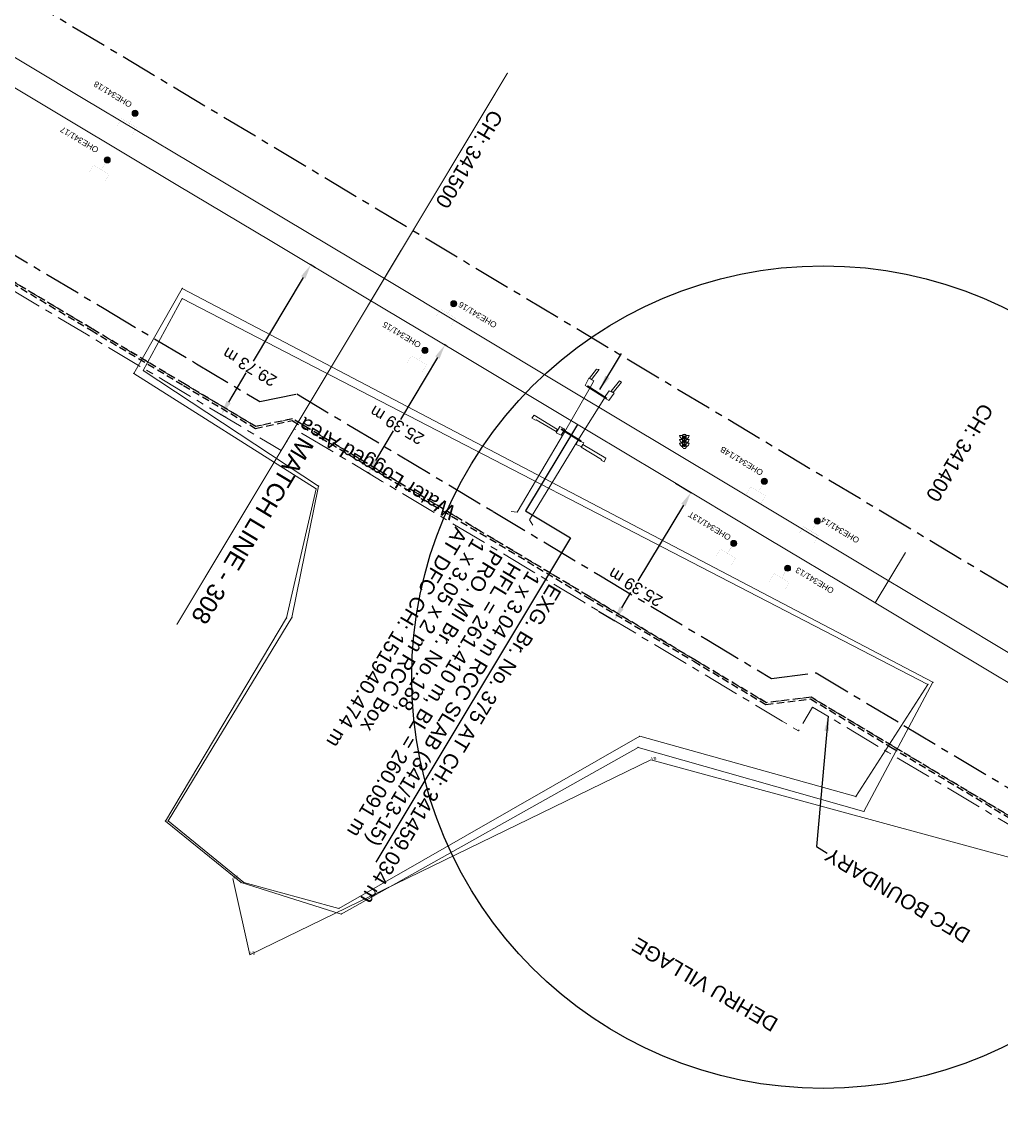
# Model space of a CAD drawing. Header units: metres. Extents: x 593168 to 611286, y 3401475 to 3412398.
# Drawn here: x 609917 to 610083.6, y 3402155.5 to 3402340.3 of the extents above; entities that cross this region are included whole.
import ezdxf
from ezdxf.enums import TextEntityAlignment as Align

# ---------------------------------------------------------------- set-up
doc = ezdxf.new("R2010")
doc.units = ezdxf.units.M
doc.header["$MEASUREMENT"] = 0
for name, pattern in [('CENTER', [2, 1.25, -0.25, 0.25, -0.25]), ('DASHED', [0.75, 0.5, -0.25]), ('DASHED2', [0.375, 0.25, -0.125]), ('PHANTOM2', [1.25, 0.625, -0.125, 0.125, -0.125, 0.125, -0.125])]:
    doc.linetypes.add(name, pattern=pattern)
doc.layers.get('Defpoints').update_dxf_attribs({"lineweight": 0})
for name, color, linetype, lineweight in [('BRIDGE DETAILS PLAN', 7, 'Continuous', 0), ('CANAL BOTTOM', 5, 'Continuous', 0), ('Culvert Parapet', 7, 'Continuous', 0), ('DFCC BOUNDARY', 6, 'CENTER', 0), ('Existing IR Chainage', 7, 'Continuous', 0), ('Existing IR Track', 143, 'Continuous', 0), ('OHE MAST', 8, 'Continuous', 0), ('OHE MAST TEXT', 8, 'Continuous', 0), ('Pond Bottom', 5, 'Continuous', 0), ('Pond Top', 5, 'Continuous', 0), ('PROPOSED DFCC TRACK', 1, 'Continuous', 0), ('Retaining Wall', 251, 'Continuous', 0), ('SFL', 7, 'Continuous', 0), ('Sign Board', 251, 'Continuous', 0), ('Village Area', 251, 'Continuous', 0), ('Village Area text', 251, 'Continuous', 0), ('Village Name', 7, 'Continuous', 0), ('Water Logged Area', 5, 'Continuous', 0), ('Wing Wall', 7, 'Continuous', 0)]:
    doc.layers.add(name, color=color, linetype=linetype, lineweight=lineweight)
for name, color, linetype in [('Existing Railway Boundary', 7, 'CENTER'), ('MATCH LINE', 7, 'Continuous'), ('SIGNAL CABLE- SSI (UP) 3rd', 140, 'Continuous')]:
    doc.layers.add(name, color=color, linetype=linetype)
doc.styles.get("Standard").update_dxf_attribs({"font": 'arial_0.ttf'})
doc.styles.add('Style-Arial', font='arial_0.ttf')
doc.styles.add('Vill txt', font='arial_0.ttf', dxfattribs={"height": 3})
doc.dimstyles.new('ISO-25', dxfattribs={"dimtxt": 2.5, "dimasz": 2.5, "dimexe": 1.25, "dimexo": 0.625, "dimtad": 1, "dimtxsty": 'Standard', "dimcen": 2.5, "dimadec": 0, "dimazin": 0, "dimtfac": 1, "dimtmove": 0, "dimatfit": 3, "dimfxl": 1, "dimarcsym": 0})
doc.dimstyles.get("Standard").update_dxf_attribs({"dimtxt": 0.18, "dimasz": 0.18, "dimexe": 0.18, "dimexo": 0.0625, "dimgap": 0.09, "dimtad": 0, "dimtih": 1, "dimtoh": 1, "dimdec": 4, "dimzin": 0, "dimdsep": 46, "dimtxsty": 'Standard', "dimcen": 0.09, "dimadec": 0, "dimazin": 0, "dimtfac": 1, "dimtdec": 4, "dimtofl": 0, "dimtmove": 0, "dimatfit": 3, "dimfxl": 1, "dimtolj": 1, "dimtzin": 0, "dimarcsym": 0})

# ---------------------------------------------------------------- blocks, each defined once
blk = doc.blocks.new('SIG')
for color, points in [(1, [(-0.22, 0.42, 0.180295), (-0.01, 0.33, -0.00255), (0.01, 0.33, -0.00255), (0.02, 0.33, 0.180295), (0.23, 0.42, -0.002654), (0.25, 0.44, 0.184495), (0.33, 0.65, 1.000001), (-0.32, 0.65, 0.184495), (-0.24, 0.44, -0.002654)]), (2, [(0.23, -0.23, -0.002654), (0.25, -0.21, 0.184495), (0.33, 0.01, 1.000001), (-0.32, 0.01, 0.184495), (-0.24, -0.21, -0.002654), (-0.22, -0.23, 0.180295), (-0.01, -0.32, -0.00255), (0.01, -0.32, -0.00255), (0.02, -0.32, 0.180295)]), (3, [(0.23, -0.88, -0.002654), (0.25, -0.86, 0.184495), (0.33, -0.64, 1.000001), (-0.32, -0.64, 0.184495), (-0.24, -0.86, -0.002654), (-0.22, -0.88, 0.395599)])]:
    blk.add_hatch(color=color).paths.add_polyline_path(points)
for p, q in [((-0.31, 0.98), (-0.32, -0.9)), ((0.33, -0.9), (0.32, 0.98))]:
    blk.add_line(p, q)
for points in [[(-0.31, 0.98), (-0.81, 0.98, 0.198758), (-0.42, 0.41, 0.003814), (-0.31, 0.39, 0.003814)], [(-0.31, 0.33), (-0.81, 0.33, 0.198758), (-0.42, -0.23, 0.003727), (-0.32, -0.26, 0.003727)], [(0.32, 0.98), (0.82, 0.98, -0.198758), (0.44, 0.41, -0.003814), (0.32, 0.39, -0.003814)], [(0.32, 0.33), (0.82, 0.33, -0.198758), (0.44, -0.23, -0.003727), (0.33, -0.26, -0.003727)], [(-0.32, -0.32), (-0.81, -0.32, 0.198758), (-0.42, -0.88, 0.003639), (-0.32, -0.9)], [(0.33, -0.32), (0.82, -0.32, -0.198758), (0.44, -0.88, -0.003639), (0.33, -0.9)]]:
    blk.add_lwpolyline(points, format="xyb")
for centre, radius, start, end in [((0.01, 0.91), 0.324, 12.4049, 167.5951), ((0.01, 0.81), 0.357, 27.7578, 152.2422), ((0.01, -0.9), 0.324, 181.4572, 358.5428)]:
    blk.add_arc(centre, radius, start, end)
blk = doc.blocks.new('OHE MAST')
h = blk.add_hatch(color=256)
h.dxf.hatch_style = 1
edge = h.paths.add_edge_path()
edge.add_arc((0, 0), 0.514, 0, 360)
at = {"const_width": 0.01}
for points in [[(1.5, 3.5), (1.5, 2), (-1.5, 2), (-1.5, 3.5)], [(0, 2), (0, 0)]]:
    blk.add_lwpolyline(points, dxfattribs=at)
blk.add_circle((0, 0), 0.514)
blk = doc.blocks.new('*D47')
at = {"layer": 'Defpoints', "color": 0, "linetype": 'ByBlock', "ltscale": 5, "transparency": 16777216}
for p in [(610028.04, 3402261.79), (610030.79, 3402260.14), (610014.98, 3402240.02)]:
    blk.add_point(p, dxfattribs=at)
at = {"layer": 'DFCC BOUNDARY', "color": 0, "linetype": 'ByBlock', "lineweight": -2, "ltscale": 5, "transparency": 16777216}
for p, q in [((610028.15, 3402261.73), (610030.9, 3402260.08)), ((610029.5, 3402258), (610021.76, 3402245.11)), ((610019.01, 3402240.52), (610020.58, 3402243.14)), ((610015.08, 3402239.96), (610017.83, 3402238.31))]:
    blk.add_line(p, q, dxfattribs=at)
at = {"layer": 'DFCC BOUNDARY', "color": 0, "linetype": 'ByBlock', "ltscale": 5, "transparency": 16777216}
for points in [[(610029.14, 3402258.21), (610029.86, 3402257.79), (610030.79, 3402260.14)], [(610018.65, 3402240.73), (610019.37, 3402240.3), (610017.72, 3402238.37)]]:
    blk.add_solid(points, dxfattribs=at)
at = {"layer": 'DFCC BOUNDARY', "color": 0, "linetype": 'ByBlock', "ltscale": 5, "transparency": 16777216, "insert": (610021.35, 3402244.02), "char_height": 2, "attachment_point": 5, "rotation": 149, "style": 'Style-Arial'}
blk.add_mtext('\\A1;25.39 m', dxfattribs=at)
blk = doc.blocks.new('TerminatorOpen_0.5')
at = {"color": 0, "linetype": 'ByBlock', "lineweight": -2}
for q in [(-1, 0.25), (-1, 0), (-1, -0.25)]:
    blk.add_line((0, 0), q, dxfattribs=at)
blk = doc.blocks.new('*D64')
at = {"layer": 'Defpoints', "color": 0, "linetype": 'ByBlock', "ltscale": 5, "transparency": 16777216}
for p in [(609988.94, 3402285.24), (609989.37, 3402284.98), (609976.32, 3402263.2)]:
    blk.add_point(p, dxfattribs=at)
at = {"layer": 'DFCC BOUNDARY', "color": 0, "linetype": 'ByBlock', "lineweight": -2, "ltscale": 5, "transparency": 16777216}
for p, q in [((609989.26, 3402285.05), (609988.83, 3402285.3)), ((609987.66, 3402283.1), (609981.36, 3402272.58)), ((609977.18, 3402265.6), (609980.18, 3402270.61)), ((609976.21, 3402263.27), (609975.78, 3402263.52))]:
    blk.add_line(p, q, dxfattribs=at)
at = {"layer": 'DFCC BOUNDARY', "color": 0, "linetype": 'ByBlock', "ltscale": 5, "transparency": 16777216}
for points in [[(609987.3, 3402283.31), (609988.01, 3402282.88), (609988.94, 3402285.24)], [(609976.82, 3402265.82), (609977.53, 3402265.39), (609975.89, 3402263.46)]]:
    blk.add_solid(points, dxfattribs=at)
at = {"layer": 'DFCC BOUNDARY', "color": 0, "linetype": 'ByBlock', "ltscale": 5, "transparency": 16777216, "insert": (609980.77, 3402271.6), "char_height": 2, "attachment_point": 5, "rotation": 149, "style": 'Style-Arial'}
blk.add_mtext('\\A1;25.39 m', dxfattribs=at)
blk = doc.blocks.new('*D65')
at = {"layer": 'Defpoints', "color": 0, "linetype": 'ByBlock', "ltscale": 5, "transparency": 16777216}
for p in [(609966.13, 3402298.89), (609967.06, 3402298.34), (609951.82, 3402272.81)]:
    blk.add_point(p, dxfattribs=at)
at = {"layer": 'DFCC BOUNDARY', "color": 0, "linetype": 'ByBlock', "lineweight": -2, "ltscale": 5, "transparency": 16777216}
for p, q in [((609966.95, 3402298.4), (609966.02, 3402298.96)), ((609964.84, 3402296.75), (609956.32, 3402282.47)), ((609952.16, 3402275.51), (609955.14, 3402280.5)), ((609951.71, 3402272.88), (609950.78, 3402273.43))]:
    blk.add_line(p, q, dxfattribs=at)
at = {"layer": 'DFCC BOUNDARY', "color": 0, "linetype": 'ByBlock', "ltscale": 5, "transparency": 16777216}
for points in [[(609964.49, 3402296.96), (609965.2, 3402296.53), (609966.13, 3402298.89)], [(609951.81, 3402275.73), (609952.52, 3402275.3), (609950.88, 3402273.37)]]:
    blk.add_solid(points, dxfattribs=at)
at = {"layer": 'DFCC BOUNDARY', "color": 0, "linetype": 'ByBlock', "ltscale": 5, "transparency": 16777216, "insert": (609955.73, 3402281.49), "char_height": 2, "attachment_point": 5, "rotation": 149, "style": 'Style-Arial'}
blk.add_mtext('\\A1;29.73 m', dxfattribs=at)

msp = doc.modelspace()

# ---------------------------------------------------------------- linework, layer by layer
msp.add_lwpolyline([(610011.5032, 3402271.7179), (610002.6675, 3402256.9958), (610010.3065, 3402252.4111), (609977.1941, 3402197.2391)])
at = {"color": 3}
msp.add_circle((610053.3035, 3402228.7105), 70, dxfattribs=at)
at = {"layer": 'Culvert Parapet'}
for points in [[(610013.0891, 3402278.1731, 263.7768), (610013.2291, 3402278.2712, 263.7658), (610016.4737, 3402276.2177, 263.7758), (610016.3334, 3402276.1195, 263.7758)], [(610008.7166, 3402270.8558, 263.6379), (610008.8132, 3402270.9598, 263.6349), (610012.0925, 3402268.9212, 263.6478), (610011.9959, 3402268.8172, 263.6478)]]:
    msp.add_polyline3d(points, close=True, dxfattribs=at)
at = {"layer": 'DFCC BOUNDARY', "ltscale": 5, "flags": 128}
msp.add_lwpolyline([(610395.1366, 3402018.936), (610395.4714, 3402019.4929), (610383.9995, 3402026.3821), (610367.8306, 3402036.092), (610348.8678, 3402047.4653), (610330.9581, 3402058.2071), (610313.9986, 3402068.4298), (610309.7315, 3402071.0019), (610308.7868, 3402069.4346), (610295.9057, 3402077.199), (610280.2879, 3402086.5177), (610264.7499, 3402095.7889), (610246.7028, 3402106.7045), (610228.9787, 3402117.425), (610223.1327, 3402120.9256), (610222.9581, 3402120.6339), (610211.7134, 3402127.3672), (610194.621, 3402137.6021), (610178.4659, 3402147.2865), (610162.4605, 3402156.8812), (610146.9174, 3402166.2001), (610137.1713, 3402172.0435), (610137.2793, 3402172.2236), (610131.7246, 3402175.5539), (610115.475, 3402185.2853), (610099.4919, 3402194.8571), (610081.8719, 3402205.4098), (610064.2658, 3402215.9543), (610051.4911, 3402223.6172), (610049.0631, 3402219.5696), (610046.3193, 3402221.2155), (610030.7604, 3402230.5486), (610012.6573, 3402241.4135), (609994.4373, 3402252.3485), (609978.2943, 3402262.0206), (609963.315, 3402270.9955), (609961.0844, 3402267.2726), (609959.6744, 3402268.1174), (609943.956, 3402277.505), (609928.2488, 3402286.886), (609909.8635, 3402297.8873), (609891.6606, 3402308.7796), (609875.2369, 3402318.6587), (609875.7575, 3402319.5242), (609874.6772, 3402320.174), (609857.1405, 3402330.7226), (609840.304, 3402340.8068), (609823.3416, 3402350.9665), (609805.7808, 3402361.4924), (609790.0345, 3402370.9309), (609790.4715, 3402371.6599), (609788.7153, 3402372.7126), (609770.554, 3402383.6432), (609752.5746, 3402394.4643), (609734.755, 3402405.1219), (609717.0227, 3402415.7273), (609704.7124, 3402423.1121), (609705.6743, 3402424.7157), (609699.7959, 3402428.242), (609681.6167, 3402439.1475), (609663.9904, 3402449.7469), (609646.4126, 3402460.3171), (609625.5826, 3402472.7789), (609619.951, 3402476.1481), (609621.0445, 3402477.976), (609605.9308, 3402487.018), (609589.866, 3402496.644), (609573.8768, 3402506.2248), (609560.4367, 3402514.3442), (609547.1155, 3402522.3919), (609535.3093, 3402529.4585), (609536.3056, 3402531.1231), (609532.2903, 3402533.5265), (609516.7351, 3402542.8371), (609495.5376, 3402555.4507), (609474.4469, 3402568.0009), (609457.2745, 3402578.2829), (609450.4359, 3402582.3775), (609450.8931, 3402583.1411), (609443.3535, 3402587.6554), (609423.7873, 3402599.4195), (609407.1641, 3402609.414), (609390.597, 3402619.3191), (609373.8611, 3402629.325), (609365.0928, 3402634.6036), (609364.9896, 3402634.4323), (609356.5628, 3402639.5054), (609339.1941, 3402649.9617), (609322.4375, 3402660.0316), (609305.5328, 3402670.1905), (609288.311, 3402680.5273), (609279.3041, 3402685.9333), (609279.3555, 3402686.019), (609271.0222, 3402691.0208), (609254.0152, 3402701.2004), (609236.9471, 3402711.4166), (609221.1321, 3402720.9262), (609205.3546, 3402730.4132), (609193.6215, 3402737.4313), (609193.3238, 3402736.9335), (609188.038, 3402740.0952), (609171.0157, 3402750.2769), (609155.5553, 3402759.5349), (609140.0581, 3402768.8148), (609123.6905, 3402778.6026), (609107.5133, 3402788.2766), (609107.8879, 3402788.9032), (609107.5056, 3402789.1318), (609091.818, 3402798.5795), (609076.1679, 3402808.0047), (609064.6661, 3402814.8739), (609053.372, 3402821.619), (609037.3145, 3402831.2785), (609022.1158, 3402840.4217), (609021.7652, 3402839.839), (609021.1776, 3402840.1925), (609005.7474, 3402849.4454), (608990.2786, 3402858.7213), (608974.1837, 3402868.3795), (608958.3154, 3402877.9017), (608941.307, 3402888.1102), (608936.0335, 3402891.2754), (608935.4057, 3402890.2293), (608923.7515, 3402897.2242), (608908.3302, 3402906.4666), (608892.8889, 3402915.7209), (608874.9213, 3402926.4457), (608857.2585, 3402936.9885), (608849.5921, 3402941.5956), (608849.4582, 3402941.3727), (608841.0459, 3402946.428), (608825.2072, 3402955.9461), (608809.2931, 3402965.4522), (608793.3578, 3402974.9708), (608777.0193, 3402984.7248), (608763.6999, 3402992.6764), (608763.4334, 3402992.2299), (608760.3462, 3402994.0729), (608743.8761, 3403003.9206), (608727.5995, 3403013.6524), (608712.2851, 3403022.7986), (608697.1409, 3403031.8434), (608683.3503, 3403040.1045), (608677.5748, 3403043.5638), (608677.6211, 3403043.641), (608651.9356, 3403059.0256), (608634.4223, 3403069.5143), (608621.7057, 3403077.1263), (608609.0205, 3403084.7194), (608594.3641, 3403093.4994), (608591.8271, 3403095.0192), (608591.7302, 3403094.8574)], dxfattribs=at)
at = {"layer": 'Existing IR Chainage', "color": 7, "linetype": 'Continuous', "lineweight": 13, "flags": 128}
for points in [[(609981.504, 3402301.3535), (609976.3644, 3402292.7754)], [(610067.2679, 3402249.9182), (610062.1239, 3402241.3427)]]:
    msp.add_lwpolyline(points, dxfattribs=at)
at = {"layer": 'Existing IR Track', "flags": 128}
for points in [[(610207.4709, 3402159.3055), (610191.4358, 3402168.9294), (610175.3554, 3402178.5804), (610159.9037, 3402187.8666), (610144.3618, 3402197.2068), (610128.3455, 3402206.7834), (610112.2138, 3402216.4291), (610094.7434, 3402226.9052), (610077.2129, 3402237.4175), (610061.6426, 3402246.769), (610046.0584, 3402256.1289), (610027.9786, 3402266.957), (610009.8802, 3402277.7962), (609993.6005, 3402287.5729), (609977.237, 3402297.4), (609961.4735, 3402306.829), (609945.6496, 3402316.2941), (609927.4134, 3402327.2182), (609909.1655, 3402338.1494)], [(610205.3479, 3402155.516), (610189.2016, 3402165.1952), (610173.1961, 3402174.7899), (610157.6542, 3402184.1081), (610142.3534, 3402193.2818), (610126.0949, 3402203.0185), (610110.1117, 3402212.5903), (610092.4922, 3402223.1427), (610074.8862, 3402233.6872), (610059.38, 3402242.9886), (610043.8212, 3402252.3217), (610025.723, 3402263.1836), (610007.503, 3402274.1187), (609991.3437, 3402283.8005), (609974.9365, 3402293.6309), (609959.2001, 3402303.0293), (609943.4929, 3402312.4103), (609925.1291, 3402323.3988), (609906.9555, 3402334.2735)]]:
    msp.add_lwpolyline(points, dxfattribs=at)
at = {"layer": 'Existing Railway Boundary', "ltscale": 5}
msp.add_lwpolyline([(610412.2426, 3402047.4072), (610348.1708, 3402084.3155), (610255.6699, 3402141.9633), (610098.8011, 3402235.9968), (610097.6409, 3402236.5907), (610096.8654, 3402237.0016), (610095.7382, 3402237.4658), (610093.9073, 3402238.4592), (608296.8511, 3403316.4743), (608263.9541, 3403378.7593), (608188.5487, 3403419.3953), (608142.2829, 3403445.4311)], dxfattribs=at)
at = {"layer": 'Existing Railway Boundary', "color": 2, "ltscale": 5}
msp.add_lwpolyline([(609912.5849, 3402302.4353), (609930.9663, 3402291.4363), (609946.6736, 3402282.0553), (609957.4714, 3402275.6064), (609963.7362, 3402276.9216), (609981.0183, 3402266.5671), (609997.1647, 3402256.8929), (610015.3847, 3402245.9579), (610033.4868, 3402235.0936), (610044.4875, 3402228.4947), (610052.0888, 3402229.4391), (610066.989, 3402220.5012), (610084.595, 3402209.9567), (610102.2149, 3402199.4041), (610118.198, 3402189.8323), (610134.4499, 3402180.0995), (610141.5143, 3402175.864), (610141.8998, 3402175.3881), (610149.6428, 3402170.7457), (610165.1855, 3402161.427), (610181.191, 3402151.8323), (610197.3438, 3402142.1492)], dxfattribs=at)
at = {"layer": 'MATCH LINE', "linetype": 'PHANTOM2', "ltscale": 15, "const_width": 0.2}
msp.add_lwpolyline([(609999.6048, 3402331.5642), (609943.3404, 3402237.6574)], dxfattribs=at)
at = {"layer": 'Pond Bottom'}
for points in [[(609944.2576, 3402293.1301, 259.718), (609937.6264, 3402280.8814, 259.718), (609967.437, 3402261.2341, 260.1259), (609962.9291, 3402238.8396, 259.8088), (609941.858, 3402204.2513, 259.7484)], [(609944.2576, 3402293.1301, 259.718), (610071.0872, 3402227.4708, 261.3295)], [(610071.0872, 3402227.4708, 261.3295), (610058.8452, 3402208.3736, 260.3887), (610022.0848, 3402218.6503, 259.718), (609970.9111, 3402189.3329, 259.0532), (609954.73, 3402193.7777, 259.8849), (609941.858, 3402204.2513, 259.7484)]]:
    msp.add_polyline3d(points, dxfattribs=at)
for p in [(609944.258, 3402293.13, 259.718), (609937.626, 3402280.881, 259.718), (609967.437, 3402261.234, 260.126), (609962.929, 3402238.84, 259.809), (610022.085, 3402218.65, 259.718), (610058.845, 3402208.374, 260.389), (609941.858, 3402204.251, 259.748), (609954.73, 3402193.778, 259.885), (609970.911, 3402189.333, 259.053)]:
    msp.add_point(p, dxfattribs=at)
at = {"layer": 'Pond Top'}
for points in [[(609944.2578, 3402294.8747, 261.175), (609936.0151, 3402280.4077, 261.175), (609967.0313, 3402260.7864, 260.5917), (609962.0181, 3402238.7818, 260.0897), (609941.3841, 3402204.2056, 260.0293)], [(609944.2578, 3402294.8747, 261.175), (610071.948, 3402227.8314, 262.4162)], [(610071.948, 3402227.8314, 262.4162), (610060.2229, 3402205.8429, 261.8453), (610021.7939, 3402216.7446, 261.1746), (609971.3154, 3402188.3905, 260.0519), (609954.256, 3402193.7321, 260.1659), (609941.3841, 3402204.2056, 260.0293)]]:
    msp.add_polyline3d(points, dxfattribs=at)
for p in [(609944.258, 3402294.875, 261.175), (609936.015, 3402280.408, 261.175), (609967.031, 3402260.786, 260.592), (609962.018, 3402238.782, 260.09), (610021.794, 3402216.745, 261.175), (610060.223, 3402205.843, 261.845), (609941.384, 3402204.206, 260.029), (609954.256, 3402193.732, 260.166), (609971.315, 3402188.39, 260.052)]:
    msp.add_point(p, dxfattribs=at)
at = {"layer": 'PROPOSED DFCC TRACK', "color": 10, "linetype": 'DASHED', "lineweight": 13, "ltscale": 5, "flags": 128}
msp.add_lwpolyline([(611238.8465, 3401475.9462), (610994.0684, 3401650.0132), (610680.3737, 3401837.8099), (610670.7038, 3401843.603), (610396.9484, 3402019.3178), (610395.647, 3402020.9039), (610384.6688, 3402027.4966), (610368.4999, 3402037.2065), (610349.5365, 3402048.5801), (610331.6279, 3402059.3212), (610314.6698, 3402069.5432), (610309.4851, 3402072.6684), (610305.4349, 3402072.973), (610296.5743, 3402078.3138), (610280.954, 3402087.6341), (610265.4194, 3402096.9032), (610247.3756, 3402107.8169), (610229.649, 3402118.5389), (610222.8903, 3402122.586), (610222.0284, 3402122.7058), (610212.3813, 3402128.4825), (610195.2889, 3402138.7174), (610179.1344, 3402148.4015), (610163.1289, 3402157.9962), (610147.5859, 3402167.3151), (610139.2363, 3402172.3211), (610138.8509, 3402172.797), (610132.3931, 3402176.6689), (610116.1429, 3402186.4006), (610100.1598, 3402195.9724), (610082.5398, 3402206.5251), (610064.9337, 3402217.0696), (610051.2136, 3402225.2996), (610043.6124, 3402224.3552), (610031.4292, 3402231.6634), (610013.3263, 3402242.5282), (609995.1063, 3402253.4632), (609978.9624, 3402263.1358), (609963.0245, 3402272.685), (609956.7629, 3402271.3705), (609944.6226, 3402278.6211), (609928.9153, 3402288.0021), (609910.5311, 3402299.0029), (609892.3294, 3402309.8944), (609877.3882, 3402318.8817), (609876.3838, 3402320.6645), (609875.3473, 3402321.288), (609857.8095, 3402331.8372), (609840.972, 3402341.9221), (609824.0096, 3402352.0817), (609806.4491, 3402362.6075), (609792.016, 3402371.2588), (609791.3584, 3402372.644), (609789.3846, 3402373.827), (609771.2243, 3402384.757), (609753.2434, 3402395.5791), (609735.4223, 3402406.2376), (609717.6907, 3402416.8425), (609707.0477, 3402423.2271), (609706.1353, 3402425.9551), (609700.4647, 3402429.3568), (609682.286, 3402440.2619), (609664.6603, 3402450.861), (609647.0813, 3402461.4319), (609626.25, 3402473.8945), (609622.8977, 3402475.9001), (609621.3176, 3402479.3275), (609606.5982, 3402488.1336), (609590.5342, 3402497.7592), (609574.547, 3402507.3387), (609561.1089, 3402515.4569), (609547.7854, 3402523.506), (609538.2484, 3402529.2144), (609536.4463, 3402532.554), (609532.958, 3402534.6419), (609517.4013, 3402543.9534), (609496.2024, 3402556.5679), (609475.1132, 3402569.1172), (609457.9423, 3402579.3983), (609452.6228, 3402582.5833), (609451.5503, 3402584.2628), (609444.0224, 3402588.7702), (609424.4572, 3402600.5336), (609407.8326, 3402610.529), (609391.2641, 3402620.4349), (609374.5299, 3402630.4398), (609364.6495, 3402636.3879), (609364.5464, 3402636.2165), (609357.2333, 3402640.6191), (609339.8646, 3402651.0755), (609323.1071, 3402661.1459), (609306.2024, 3402671.3048), (609288.98, 3402681.6419), (609281.0877, 3402686.3789), (609281.1392, 3402686.4647), (609271.6906, 3402692.1358), (609254.6829, 3402702.3158), (609237.6159, 3402712.5313), (609221.802, 3402722.0403), (609206.0233, 3402731.5281), (609194.5066, 3402738.4167), (609192.4576, 3402738.9665), (609188.7053, 3402741.2108), (609171.683, 3402751.3926), (609156.2231, 3402760.6502), (609140.7259, 3402769.9301), (609124.3577, 3402779.7183), (609109.5609, 3402788.5668), (609108.2196, 3402790.2195), (609108.1745, 3402790.2465), (609092.4887, 3402799.6932), (609076.8365, 3402809.1196), (609065.3327, 3402815.99), (609054.0403, 3402822.734), (609037.9846, 3402832.3924), (609022.8702, 3402841.4849), (609021.1485, 3402841.7258), (609006.4159, 3402850.5603), (608990.9472, 3402859.8362), (608974.8526, 3402869.4942), (608958.9844, 3402879.0164), (608941.976, 3402889.2248), (608937.085, 3402892.1605), (608934.2586, 3402892.434), (608924.4205, 3402898.3388), (608908.9984, 3402907.5816), (608893.5562, 3402916.8366), (608875.5876, 3402927.562), (608857.9265, 3402938.1038), (608850.2642, 3402942.7084), (608849.0118, 3402943.1577), (608841.7155, 3402947.5423), (608825.8754, 3402957.0613), (608809.9598, 3402966.5682), (608794.0245, 3402976.0869), (608777.6857, 3402985.841), (608764.3437, 3402993.8061), (608762.738, 3402994.1591), (608761.0126, 3402995.1892), (608744.5432, 3403005.0363), (608728.2666, 3403014.7682), (608712.9517, 3403023.9147), (608697.8082, 3403032.959), (608684.0183, 3403041.2197), (608679.3581, 3403044.011), (608679.4043, 3403044.0883), (608652.6036, 3403060.1409), (608635.0903, 3403070.6296), (608622.3734, 3403078.2417), (608609.6882, 3403085.8349), (608595.0321, 3403094.6146), (608592.811, 3403095.9452), (608590.9045, 3403096.8751), (608490.2131, 3403157.7124), (608406.2872, 3403206.2136), (608405.2754, 3403206.8373), (608382.0159, 3403220.0027), (608358.7605, 3403232.272), (608288.9097, 3403268.1429), (608239.5517, 3403293.49), (608221.5128, 3403303.3382), (608192.0141, 3403318.766), (608166.6785, 3403333.8777), (608110.0036, 3403367.6821), (608077.9788, 3403386.7837), (608054.5632, 3403400.9517), (608028.5705, 3403416.2516), (608003.3962, 3403431.5141), (607965.6904, 3403454.2415), (607922.6299, 3403478.2621), (607908.0744, 3403453.8534), (607757.9879, 3403544.14), (607767.2889, 3403559.9012), (607571.8017, 3403675.2621), (607552.2263, 3403662.0933), (607485.93, 3403701.2161), (607480.5459, 3403704.3937), (607475.155, 3403707.5777), (607469.7565, 3403710.7706), (607464.3325, 3403713.9855), (607458.9173, 3403717.2044), (607453.4977, 3403720.4373), (607448.0746, 3403723.6861), (607442.669, 3403726.9406, -0.00817084), (607372.4445, 3403770.9148), (607378.1261, 3403780.1036), (607361.1822, 3403789.3231), (607319.0137, 3403814.5508), (607318.1826, 3403816.2171), (607314.6907, 3403818.3125), (607297.2921, 3403828.7037), (607281.9101, 3403837.9315), (607266.4252, 3403847.221), (607248.7641, 3403857.783), (607230.87, 3403868.4844), (607213.2447, 3403879.0466), (607195.9026, 3403889.439), (607176.5214, 3403901.0706), (607157.9385, 3403912.2232), (607136.4618, 3403925.0875), (607115.0118, 3403937.9359), (607100.7743, 3403946.4904), (607086.3082, 3403955.1822), (607069.4076, 3403965.29), (607052.7167, 3403975.272), (607037.7459, 3403984.2285), (607023.1297, 3403992.9726), (607006.009, 3404002.9913), (606990.1699, 3404012.4704), (606974.35, 3404021.938), (606957.8831, 3404031.8026), (606941.4752, 3404041.622), (606923.9264, 3404052.1236), (606906.3802, 3404062.6235), (606889.5, 3404072.7097), (606872.5298, 3404082.8497), (606856.1308, 3404092.6667), (606839.793, 3404102.4471), (606823.1439, 3404112.4036), (606806.2139, 3404122.5281), (606788.8961, 3404132.8895), (606771.3465, 3404143.3895), (606755.1186, 3404152.9487), (606738.6954, 3404162.6228), (606721.488, 3404172.9106), (606704.4991, 3404183.0676), (606687.8739, 3404192.995), (606670.9972, 3404203.0725), (606654.0648, 3404213.2011), (606636.9892, 3404223.4153), (606619.8549, 3404233.6553), (606602.5613, 3404243.9899), (606585.2663, 3404254.329), (606567.9935, 3404264.6549), (606550.2187, 3404275.274), (606532.4832, 3404285.8696), (606515.4243, 3404296.0676), (606498.4582, 3404306.2101), (606480.9873, 3404316.6384), (606463.3087, 3404327.1907), (606446.1825, 3404337.4366), (606428.8285, 3404347.8187), (606411.0823, 3404358.4247), (606393.3372, 3404369.03), (606376.158, 3404379.303), (606358.896, 3404389.6256), (606340.9809, 3404400.3307), (606322.7983, 3404411.1956), (606305.1635, 3404421.7522), (606287.7723, 3404432.163), (606270.3867, 3404442.5709), (606253.3086, 3404452.7947), (606236.0414, 3404463.1294), (606218.8532, 3404473.4168), (606201.3491, 3404483.8917), (606183.8416, 3404494.3686), (606164.2205, 3404506.1089), (606145.0083, 3404517.6045), (606127.4303, 3404528.1166), (606109.9129, 3404538.5926), (606090.5604, 3404550.1654), (606080.4852, 3404556.1904), (606019.9235, 3404454.9171), (606015.9826, 3404457.2738), (605999.3763, 3404467.1944), (605985.5172, 3404475.4738), (605964.4182, 3404488.084), (605946.1837, 3404498.9825), (605926.8775, 3404510.5252), (605907.5763, 3404522.0648), (605887.8047, 3404533.8781), (605868.3122, 3404545.5246), (605828.708, 3404569.2096), (605810.2348, 3404580.2504), (605792.0163, 3404591.1388), (605773.0201, 3404602.4966), (605754.0096, 3404613.8771), (605746.5374, 3404618.3763), (605727.732, 3404629.6182), (605708.9349, 3404640.8551), (605690.4333, 3404651.9039), (605672.1242, 3404662.8377), (605652.889, 3404674.3258), (605633.7286, 3404685.7691), (605616.2166, 3404696.2047), (605598.4652, 3404706.7831), (605580.5441, 3404717.4905), (605562.5819, 3404728.2223), (605547.3316, 3404737.3318), (605527.9602, 3404748.9028), (605514.4173, 3404756.9712), (605496.8861, 3404767.4155), (605479.0204, 3404778.0701), (605460.257, 3404789.26), (605444.4817, 3404798.6726), (605423.5955, 3404811.1348), (605409.2798, 3404819.6746), (605390.9849, 3404830.588), (605372.5598, 3404841.5621), (605352.6215, 3404853.4381), (605331.1764, 3404866.2328), (605311.6963, 3404877.8502), (605292.6086, 3404889.2348), (605272.2755, 3404901.3748), (605251.7941, 3404913.6034), (605231.9236, 3404925.4798), (605211.6028, 3404937.6254), (605193.3895, 3404948.4895), (605174.8831, 3404959.5286), (605156.9722, 3404970.213), (605139.0963, 3404980.8766), (605120.3905, 3404992.0393), (605102.039, 3405002.9906), (605083.6663, 3405013.9503), (605065.5272, 3405024.7706), (605047.1434, 3405035.7327), (605028.5086, 3405046.8446), (605010.4649, 3405057.622), (604991.6213, 3405068.8772), (604973.654, 3405079.6916), (604956.2979, 3405090.2757), (604939.253, 3405100.452), (604921.2307, 3405111.2119), (604903.1686, 3405122.0303), (604885.571, 3405132.5704), (604870.1986, 3405141.752), (604848.2237, 3405154.8771), (604830.1372, 3405165.6808), (604805.2868, 3405180.525), (604783.8786, 3405193.3065), (604762.0585, 3405206.334), (604741.4453, 3405218.6619), (604720.5731, 3405231.1548), (604701.2763, 3405242.6833), (604682.1627, 3405254.1124), (604662.5258, 3405265.8491), (604643.1817, 3405277.4109), (604624.2628, 3405288.7353), (604605.3176, 3405300.0756), (604583.0886, 3405313.3756), (604560.4896, 3405326.9008), (604538.2945, 3405340.1683), (604515.4653, 3405353.815), (604496.4727, 3405365.2134), (604477.9657, 3405376.3204), (604464.9226, 3405384.0317), (604451.1488, 3405392.1751), (604429.0988, 3405405.3309), (604413.026, 3405414.9557), (604396.9535, 3405424.5804), (604378.362, 3405435.726), (604359.9628, 3405446.7561), (604345.2062, 3405455.5775), (604329.9858, 3405464.6761), (604312.9251, 3405474.9398), (604279.0897, 3405495.2025), (604261.5216, 3405505.7114), (604244.1077, 3405516.1487), (604226.8172, 3405526.512), (604208.8655, 3405537.2371), (604193.0867, 3405546.6641), (604173.1119, 3405558.619), (604155.8422, 3405568.96), (604139.417, 3405578.779), (604122.9319, 3405588.6366), (604105.8128, 3405598.8805), (604088.8837, 3405609.0107), (604072.8639, 3405618.5897), (604057.0784, 3405628.0286), (604038.5445, 3405639.1022), (604020.0206, 3405650.173), (604001.7367, 3405661.0944), (603986.513, 3405670.1907), (603968.1797, 3405681.1465), (603949.7501, 3405692.1598), (603934.8326, 3405701.1024), (603918.2294, 3405711.055), (603902.2597, 3405720.599), (603984.9617, 3405858.9819), (603978.4628, 3405862.8192), (603939.5067, 3405886.1079), (603881.131, 3405919.8847), (603752.9657, 3405990.9959), (603537.9835, 3406121.0287), (603415.5776, 3406195.496), (603251.6404, 3406294.115), (603176.0817, 3406338.4962), (603134.0357, 3406363.6397), (603134.1116, 3406363.7327), (603089.7059, 3406390.5632), (603052.7759, 3406412.0119), (602894.776, 3406507.7074), (602851.4865, 3406532.9799), (602816.7464, 3406553.4256), (602785.3001, 3406572.0035), (602746.0771, 3406596.2519), (602705.7184, 3406620.1881), (602662.0692, 3406646.6614), (602627.4051, 3406666.9127), (602579.9129, 3406694.6584), (602562.2672, 3406704.9673), (602518.1683, 3406725.7663), (602519.0941, 3406731.2853), (602471.6697, 3406753.3759), (602429.1958, 3406778.917), (602424.9275, 3406788.2516), (602386.4013, 3406804.049), (602384.2823, 3406813.2491), (602342.7825, 3406830.1285), (602303.1116, 3406854.4858), (602260.2631, 3406880.8492), (602217.2824, 3406906.9496), (602179.1077, 3406935.7234), (602171.0493, 3406935.0978), (602141.3777, 3406949.0328), (602143.3651, 3406951.8617), (602095.187, 3406978.1497), (602059.6338, 3407002.0561), (602058.8949, 3407006.9797), (602048.3831, 3407013.2696), (602035.6889, 3407020.8695), (602017.1559, 3407029.0504), (602014.5769, 3407033.5093), (602002.782, 3407040.5717), (601986.7885, 3407050.1481), (601974.3452, 3407057.606), (601961.5758, 3407065.2593), (601944.8393, 3407075.2449), (601928.041, 3407085.2672), (601907.515, 3407097.5569), (601887.1314, 3407109.7614), (601862.3175, 3407124.575), (601846.9171, 3407133.8168), (601831.7815, 3407142.8996), (601814.355, 3407153.2918), (601797.4864, 3407163.3513), (601780.0173, 3407173.8392), (601763.0197, 3407184.0439), (601758.9584, 3407186.4648), (601757.8424, 3407184.5934), (601746.4941, 3407191.358), (601731.1949, 3407200.4777), (601716.4298, 3407209.307), (601701.7646, 3407218.0766), (601685.2039, 3407228.0182), (601668.6497, 3407237.956), (601651.7412, 3407248.0711), (601634.9944, 3407258.0894), (601617.4685, 3407268.55), (601600.343, 3407278.7717), (601584.851, 3407287.9797), (601569.7925, 3407296.9302), (601552.7014, 3407307.1961), (601535.9098, 3407317.2821), (601518.8507, 3407327.5321), (601501.9539, 3407337.6845), (601485.1542, 3407347.6742), (601468.6175, 3407357.5076), (601452.6693, 3407367.0299), (601422.1177, 3407385.2716), (601421.6189, 3407385.5722), (601406.7207, 3407394.549), (601390.2159, 3407404.4168), (601382.1885, 3407409.2162), (601359.4003, 3407422.8976), (601345.2007, 3407431.4282), (601328.8935, 3407441.3094), (601317.3277, 3407448.3175), (601319.02, 3407451.148), (601225.5625, 3407508.2088), (601104.4918, 3407578.0262), (601076.9643, 3407594.3121), (601027.708, 3407623.2458), (600801.5656, 3407758.8725), (600730.1947, 3407801.3388), (600591.4585, 3407883.8459), (600531.7432, 3407920.0017), (600526.862, 3407922.7316), (600503.0285, 3407936.5994), (600422.9297, 3407984.218), (600377.5125, 3408012.3368), (600346.1372, 3408029.8875), (600316.3933, 3408047.775), (600130.511, 3408160.4939), (599996.254, 3408209.7911), (599953.9443, 3408227.2953), (599944.3313, 3408215.6299), (599935.2576, 3408205.5869), (599918.5929, 3408187.1421), (599772.9655, 3408274.5172), (599786.7094, 3408303.1053), (599709.2516, 3408349.3782), (599595.5497, 3408417.3032), (599616.8494, 3408452.361), (599555.4019, 3408489.158), (599483.5526, 3408532.184), (599454.3358, 3408549.6802), (599424.2592, 3408567.6911), (599414.6274, 3408549.6881), (599115.8314, 3408728.4627), (599093.4205, 3408740.4162), (599046.0781, 3408768.3918), (598996.415, 3408800.5543), (598957.9053, 3408826.9824), (598904.3617, 3408854.8801), (598861.6189, 3408883.4539), (598826.5557, 3408906.1097), (598821.342, 3408909.2232), (598804.0117, 3408919.5724), (598786.4734, 3408930.0513), (598767.9885, 3408941.0956), (598751.8281, 3408950.7585), (598735.7237, 3408960.3878), (598724.8857, 3408966.8767), (598710.0452, 3408974.9261), (598670.424, 3408998.7716), (598669.9201, 3408999.7434), (598669.272, 3409000.1306), (598651.5396, 3409010.6707), (598627.2828, 3409025.1582), (598626.6901, 3409025.019), (598622.0628, 3409028.2759), (598601.9514, 3409040.2876), (598587.9068, 3409048.6995), (598573.8763, 3409057.103), (598555.3463, 3409068.1631), (598537.7966, 3409078.638), (598522.5501, 3409087.7528), (598507.1859, 3409096.9382), (598473.4655, 3409117.2155), (598439.2464, 3409137.7928), (598421.3344, 3409148.5339), (598410.3677, 3409155.11), (598384.0992, 3409170.886), (598364.7125, 3409182.528), (598349.9747, 3409191.3525), (598335.507, 3409200.0152), (598318.8906, 3409209.9668), (598302.3331, 3409219.8715), (598285.3377, 3409230.0744), (598268.3882, 3409240.2499), (598252.864, 3409249.5519), (598237.7617, 3409258.5813), (598221.7081, 3409268.1908), (598206.2847, 3409277.4235), (598201.037, 3409280.6309), (598217.5452, 3409308.1291), (598210.0497, 3409313.0273), (598174.4567, 3409336.4402), (598136.8095, 3409357.9281), (598091.8427, 3409383.8229), (598049.1826, 3409409.0605), (598006.1396, 3409435.2251), (597963.485, 3409460.6596), (597919.6068, 3409485.9657), (597790.814, 3409562.9444), (597748.3329, 3409590.9557), (597708.0992, 3409614.8259), (597686.8347, 3409625.789), (597657.5867, 3409642.8518), (597614.5842, 3409670.5452), (597570.4672, 3409696.4729), (597479.9718, 3409747.1992), (597393.2197, 3409798.8303), (597352.7624, 3409822.8294), (597309.5684, 3409848.7598), (597264.9026, 3409875.5789), (597223.6459, 3409900.2196), (597137.2651, 3409951.8768), (597093.3333, 3409978.1627), (597051.511, 3410003.1581), (596984.6534, 3410041.8589), (596881.8316, 3410104.2558), (596750.6371, 3410181.7238), (596709.8356, 3410205.8859), (596667.9005, 3410231.4216), (596553.243, 3410301.941), (596353.9532, 3410419.8185), (596320.4988, 3410441.6069), (596279.1745, 3410467.196), (596235.4277, 3410492.5586), (596198.5052, 3410511.2068), (596147.8352, 3410542.0108), (596062.5205, 3410592.8205), (596020.1261, 3410618.1585), (595935.8113, 3410670.2551), (595883.0211, 3410702.0055), (595848.555, 3410723.2517), (595813.3103, 3410742.9455), (595785.5325, 3410758.9735), (595757.5519, 3410776.0622), (595710.3017, 3410804.0187), (595670.5041, 3410828.093), (595400.5901, 3410990.5997), (595292.2264, 3411054.8281), (595289.4279, 3411056.1843), (595116.6616, 3411161.0591), (595049.7401, 3411201.6061), (595007.4996, 3411224.9002), (594961.9507, 3411251.9649), (594295.7036, 3411651.5764), (594144.1447, 3411742.4806)], format="xyb", dxfattribs=at)
at = {"layer": 'PROPOSED DFCC TRACK', "linetype": 'Continuous', "flags": 128}
for points, elevation in [([(610009.2707, 3402270.3786), (610001.2544, 3402256.7597), (610000.2104, 3402256.8933)], 262.8591), ([(610011.5486, 3402268.9571), (610003.3107, 3402255.4736), (610003.8878, 3402254.5934)], 262.8601)]:
    msp.add_lwpolyline(points, dxfattribs=dict(at, elevation=elevation))
at = {"layer": 'Retaining Wall'}
for points in [[(610014.7234, 3402281.1498, 262.3502), (610013.5303, 3402279.5781, 263.119), (610013.8821, 3402279.3741, 263.088), (610015.1626, 3402281.0609, 263.088)], [(610017.578, 3402277.1664, 262.988), (610017.2448, 3402277.3701, 262.982), (610018.6617, 3402279.1361, 262.2882), (610018.9949, 3402278.9324, 262.2882)], [(610007.8552, 3402270.5219, 263.3829), (610008.0756, 3402270.873, 263.3889), (610004.1221, 3402273.2902, 263.3269), (610003.7504, 3402272.7912, 263.3809), (610004.354, 3402272.4533, 263.3859), (610004.4764, 3402272.4985, 263.3859)], [(610016.3001, 3402265.9697, 263.4289), (610016.0451, 3402265.3477, 263.3439), (610015.5428, 3402265.6619, 263.3549), (610015.5879, 3402265.7417, 263.3709), (610012.1408, 3402267.8647, 263.3699), (610012.4214, 3402268.2831, 263.4759)]]:
    msp.add_polyline3d(points, close=True, dxfattribs=at)
at = {"layer": 'SFL'}
for points in [[(610009.2707, 3402270.3786, 262.8591), (610013.6562, 3402278.025, 262.969)], [(610016.2666, 3402276.5011, 262.9211), (610011.5486, 3402268.9571, 262.8601)]]:
    msp.add_polyline3d(points, dxfattribs=at)
at = {"layer": 'SIGNAL CABLE- SSI (UP) 3rd', "linetype": 'DASHED2', "ltscale": 5}
for points in [[(609910.377, 3402298.7454), (609928.7615, 3402287.7445), (609944.4687, 3402278.3636), (609956.7097, 3402271.0528), (609962.9711, 3402272.3673), (609978.8082, 3402262.8785), (609994.9519, 3402253.2059), (610013.1719, 3402242.2709), (610031.2749, 3402231.4061), (610043.5467, 3402224.0448), (610051.148, 3402224.9892), (610064.7796, 3402216.8122), (610082.3857, 3402206.2677), (610100.0056, 3402195.715), (610115.9888, 3402186.1432), (610132.2388, 3402176.4116), (610138.6511, 3402172.567), (610139.0366, 3402172.0911), (610147.4316, 3402167.0578), (610162.9746, 3402157.7389), (610178.9801, 3402148.1442), (610195.1348, 3402138.46)], [(610195.2889, 3402138.7174), (610179.1344, 3402148.4015), (610163.1289, 3402157.9962), (610147.5859, 3402167.3151), (610139.2363, 3402172.3211), (610138.8509, 3402172.797), (610132.3931, 3402176.6689), (610116.1429, 3402186.4006), (610100.1598, 3402195.9724), (610082.5398, 3402206.5251), (610064.9337, 3402217.0696), (610051.2136, 3402225.2996), (610043.6124, 3402224.3552), (610031.4292, 3402231.6634), (610013.3263, 3402242.5282), (609995.1063, 3402253.4632), (609978.9624, 3402263.1358), (609963.0245, 3402272.685), (609956.7629, 3402271.3705), (609944.6226, 3402278.6211), (609928.9153, 3402288.0021), (609910.5311, 3402299.0029)]]:
    msp.add_lwpolyline(points, dxfattribs=at)
at = {"layer": 'Village Area'}
msp.add_polyline3d([(610086.9213, 3402197.5263, 264.8195), (610023.9922, 3402214.6423, 261.1756), (609955.7618, 3402181.4739, 261.4335), (609952.8666, 3402194.4331, 260.3898)], dxfattribs=at)
at = {"layer": 'Water Logged Area'}
for p in [(610071.087, 3402227.471, 261.33), (610071.948, 3402227.831, 262.416)]:
    msp.add_point(p, dxfattribs=at)
at = {"layer": 'Wing Wall'}
for points in [[(610012.7681, 3402278.3683, 263.6768), (610013.4433, 3402279.6058, 263.6788), (610014.2473, 3402279.1183, 263.6848), (610013.5722, 3402277.8808, 263.6848)], [(610016.8814, 3402277.4592, 263.6998), (610017.7031, 3402277.0333, 263.6888), (610016.8427, 3402275.8115, 263.6588), (610016.0209, 3402276.2374, 263.6588)], [(610008.7055, 3402269.8846, 263.6379), (610007.8554, 3402270.3039, 263.6389), (610008.4887, 3402271.3499, 263.6488), (610009.3388, 3402270.9306, 263.6488)], [(610011.2604, 3402268.2955, 263.6409), (610011.607, 3402269.001, 263.6389), (610012.5719, 3402268.5945, 263.6409), (610012.2253, 3402267.889, 263.6409)]]:
    msp.add_polyline3d(points, close=True, dxfattribs=at)

# ---------------------------------------------------------------- block references
at = {"layer": 'OHE MAST', "rotation": 149.0208306544456}
for p in [(609936.2442, 3402324.6785), (609931.5026, 3402316.7342), (609990.4449, 3402292.2668), (609985.5355, 3402284.3273), (610043.268, 3402262.0426), (610052.2679, 3402255.2736), (610038.0699, 3402251.4777), (610047.2259, 3402247.2498)]:
    msp.add_blockref('OHE MAST', p, dxfattribs=at)
at = {"layer": 'Sign Board', "xscale": 0.9997078269177826, "yscale": 0.9997078269177826, "zscale": 0.9997078269177826}
msp.add_blockref('SIG', (610029.6615, 3402268.8438, 263.8858), dxfattribs=at)

# ---------------------------------------------------------------- texts
at = {"layer": 'BRIDGE DETAILS PLAN', "color": 10, "style": 'Style-Arial'}
for s, p in [('AT DFC CH: 151940.474 m ', (609990.756, 3402254.4582)), ('1 x 3.05 x 2 m RCC Box', (609993.7635, 3402252.5207)), ('PRO. MI Br. No.188,', (609996.771, 3402250.5832))]:
    msp.add_text(s, height=2.5, rotation=239, dxfattribs=at).set_placement(p)
at = {"layer": 'BRIDGE DETAILS PLAN', "style": 'Style-Arial'}
for s, p in [('HFL = 261.410 m, BL = 260.091 m ', (609999.8732, 3402248.5171)), ('1 x 3.04 m RCC SLAB (341/13-15)', (610003.1401, 3402246.9667)), ('EXG. Br. No. 375 AT CH: 341459.034 m', (610006.7437, 3402244.7862))]:
    msp.add_text(s, height=2.5, rotation=239, dxfattribs=at).set_placement(p)
at = {"layer": 'DFCC BOUNDARY', "linetype": 'Continuous', "ltscale": 5}
msp.add_text('DFC BOUNDARY', height=2.5, rotation=149, dxfattribs=at).set_placement((610053.972, 3402198.7603), align=Align.MIDDLE_RIGHT)
at = {"layer": 'Existing IR Chainage', "color": 7, "lineweight": 0, "char_height": 2.5, "attachment_point": 6, "line_spacing_factor": 0.60036, "style": 'Style-Arial'}
for s, insert, rotation in [('CH: 341500', (609988.28, 3402308.8699), 239.072027), ('CH: 341400', (610071.6973, 3402258.9224), 239.042328)]:
    msp.add_mtext(s, dxfattribs=dict(at, insert=insert, rotation=rotation))
at = {"layer": 'MATCH LINE', "linetype": 'Continuous'}
msp.add_text('MATCH LINE - 308', height=3, rotation=239.034667, dxfattribs=at).set_placement((609964.2309, 3402269.8759))
at = {"layer": 'OHE MAST TEXT'}
for s, p in [('OHE341/18', (609935.8331, 3402326.4522, 263.609)), ('OHE341/17', (609930.155, 3402318.7236, 263.472)), ('OHE341/16', (609997.8912, 3402288.9216, 263.559)), ('OHE341/15', (609984.9795, 3402285.5372, 263.472)), ('OHE341/14B', (610043.1975, 3402263.8013, 263.481)), ('OHE341/13T', (610037.712, 3402252.7727, 261.481)), ('OHE341/14', (610059.5486, 3402252.288, 263.584)), ('OHE341/13', (610055.2263, 3402243.7208, 263.618))]:
    msp.add_text(s, height=1, rotation=149, dxfattribs=at).set_placement(p)
at = {"layer": 'Village Area text'}
for p in [(610023.992, 3402214.642, 261.176), (609952.867, 3402194.433, 260.39), (609955.762, 3402181.474, 261.433)]:
    msp.add_text('VB', height=0.5, dxfattribs=at).set_placement(p)
at = {"layer": 'Village Name', "style": 'Vill txt'}
msp.add_text('DEHRU VILLAGE', height=2.5, rotation=149.608786, dxfattribs=at).set_placement((610045.8449, 3402170.3887, 156.3202))
at = {"layer": 'Water Logged Area'}
msp.add_text('Water Logged Area', height=2.5, rotation=149.050079, dxfattribs=at).set_placement((609991.0449, 3402257.503))

# ---------------------------------------------------------------- dimensions: what is measured, and where the dimension line sits
at = {"layer": 'DFCC BOUNDARY', "linetype": 'ByBlock', "ltscale": 5}
for base, p1, p2, angle, picture, middle in [((609966.1266, 3402298.8925), (609951.8152, 3402272.8112), (609967.0593, 3402298.3355), 59.152721, '*D65', (609955.7316, 3402281.4874)), ((609988.9409, 3402285.2402), (609976.3183, 3402263.2046), (609989.3677, 3402284.9845), 59.072027, '*D64', (609980.7668, 3402271.5975)), ((610030.7882, 3402260.1437), (610014.9751, 3402240.0224), (610028.0409, 3402261.7925), 59.029176, '*D47', (610021.3466, 3402244.0213))]:
    dim = msp.add_linear_dim(base=base, p1=p1, p2=p2, angle=angle, dimstyle='Standard', override={"dimtxt": 2, "dimasz": 2.5, "dimexe": 0.125, "dimexo": 0.125, "dimgap": 0.125, "dimtad": 1, "dimtih": 0, "dimtoh": 0, "dimdec": 3, "dimzin": 11, "dimpost": ' m', "dimtxsty": 'Style-Arial', "dimsah": 1, "dimadec": 4, "dimazin": 3, "dimtmove": 2, "dimatfit": 1, "dimldrblk": 'TerminatorOpen_0.5', "dimfrac": 2, "dimtzin": 11}, dxfattribs=at)
    dim.commit()
    dim.dimension.update_dxf_attribs({"geometry": picture, "text_midpoint": middle, "dimtype": 161, "text_rotation": 149})

# ---------------------------------------------------------------- leaders
at = {"layer": 'CANAL BOTTOM'}
msp.add_leader([(610015.2852, 3402277.6584, 0.0288), (610018.9887, 3402283.8092, 0.0288)], dimstyle='ISO-25', override={"dimtxt": 3, "dimasz": 2.5, "dimgap": 0.625, "dimtad": 0, "dimdec": 3, "dimzin": 2, "dimtdec": 3}, dxfattribs=at)
at = {"layer": 'DFCC BOUNDARY', "linetype": 'Continuous', "lineweight": 0, "ltscale": 5}
msp.add_leader([(610054.1129, 3402222.0445), (610052.1195, 3402199.9063), (610053.972, 3402198.7603)], dimstyle='ISO-25', override={"dimtxt": 3, "dimtad": 0, "dimdec": 3, "dimzin": 2, "dimtdec": 3}, dxfattribs=at)

doc.saveas('drawing.dxf')
